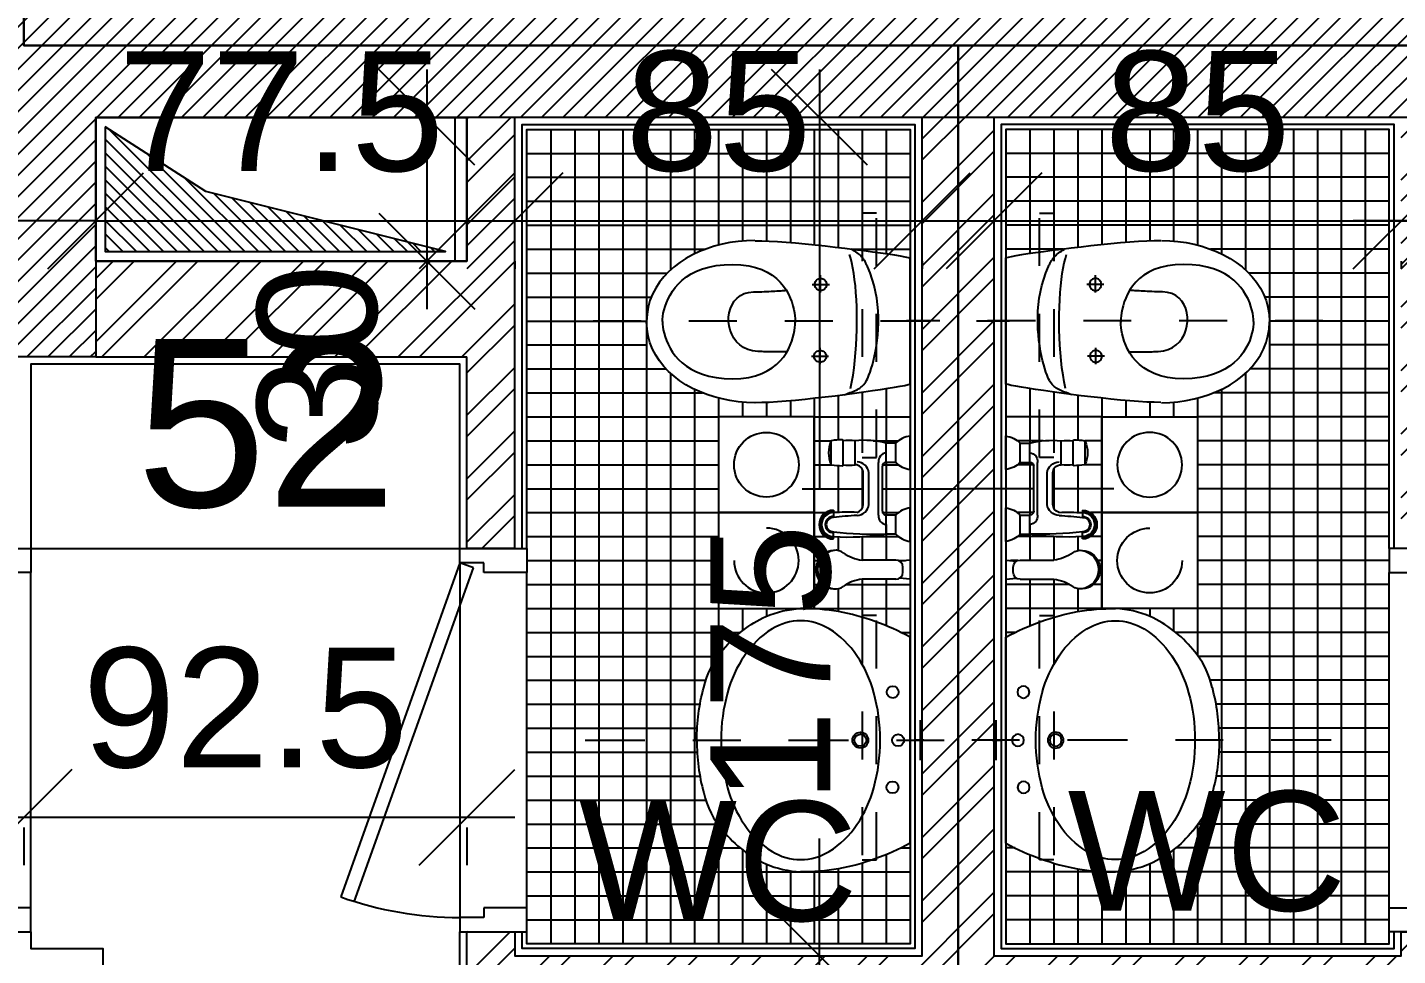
# Model space of a CAD drawing. Extents: x -0.9 to 45.6, y -8.7 to 61.5.
# Drawn here: x 11.736 to 14.596, y 5.8 to 7.738 of the extents above; entities that cross this region are included whole.
import ezdxf
from ezdxf.enums import TextEntityAlignment as Align

# ---------------------------------------------------------------- set-up
doc = ezdxf.new("R2010")
doc.units = 0
doc.header["$MEASUREMENT"] = 0
doc.header["$PDMODE"] = 35
doc.header["$PDSIZE"] = 0.3
for name, pattern in [('CENTER', [2, 1.25, -0.25, 0.25, -0.25]), ('DASHDOTX2', [50.8, 25.4, -12.7, 0, -12.7]), ('HIDDEN2', [0.1875, 0.125, -0.0625])]:
    doc.linetypes.add(name, pattern=pattern)
doc.layers.get('0').update_dxf_attribs({"linetype": 'CONTINUOUS'})
doc.layers.get('DEFPOINTS').update_dxf_attribs({"linetype": 'CONTINUOUS'})
for name, color, linetype in [('A-AREAS', 6, 'CONTINUOUS'), ('A-AREAS-TXT', 6, 'CONTINUOUS'), ('A-AXIS-SANITARY', 10, 'DASHDOTX2'), ('A-closet', 252, 'CONTINUOUS'), ('a-dim', 3, 'CONTINUOUS'), ('A-DOORS', 1, 'CONTINUOUS'), ('A-FLOR-FCL', 61, 'HIDDEN2'), ('A-FLOR-PFIX', 61, 'CONTINUOUS'), ('A-HATCH-CONC', 8, 'CONTINUOUS'), ('A-HATCH-WALL', 8, 'CONTINUOUS'), ('A-MECHANICAL', 8, 'CONTINUOUS'), ('A-NOMENCLATURE', 3, 'CONTINUOUS'), ('A-PLASTER', 8, 'CONTINUOUS'), ('A-PORTE', 1, 'CONTINUOUS'), ('A-PROJ-TIL-BATH', 8, 'CONTINUOUS'), ('A-SECT-TILE', 12, 'CONTINUOUS'), ('a-shaft', 251, 'CONTINUOUS'), ('A-TILES', 137, 'CONTINUOUS'), ('A-WALL', 4, 'CONTINUOUS'), ('S-2ND-3RD-4-5-6TH$0$A-SHAFT 2-3-4-5-6', 8, 'CONTINUOUS'), ('S-2ND-3RD-4-5-6TH$0$A-STR 2-3-4-5-6', 2, 'CONTINUOUS')]:
    doc.layers.add(name, color=color, linetype=linetype)
doc.styles.add('A100-STEXT', font='arial.ttf', dxfattribs={"height": 0.25})
doc.dimstyles.new('A100-DIM', dxfattribs={"dimtxt": 0.25, "dimasz": 0.2, "dimexe": 0.1, "dimexo": 0.3, "dimgap": 0.1, "dimtad": 1, "dimlfac": 100, "dimrnd": 0.5, "dimdsep": 46, "dimtxsty": 'A100-STEXT', "dimblk1": 'OBLIQUE', "dimblk2": 'OBLIQUE', "dimsah": 1, "dimcen": -0.05, "dimdle": 0.1, "dimclrd": 15, "dimclre": 15, "dimclrt": 256, "dimadec": 0, "dimazin": 0, "dimtfac": 0.28, "dimtix": 1, "dimtmove": 2, "dimatfit": 3, "dimldrblk": 'OBLIQUE', "dimfxl": 1, "dimtolj": 1, "dimarcsym": 0})

# ---------------------------------------------------------------- blocks, each defined once
blk = doc.blocks.new('P80E19D')
at = {"layer": 'A-PORTE'}
for p, q in [((0, -0.19), (0, 0)), ((0, 0), (0.05, 0)), ((0.05, 0), (0.05, -0.14)), ((0.75, 0), (0.75, -0.14)), ((0.8, 0), (0.75, 0)), ((0.8, -0.19), (0.8, 0)), ((0.05, -0.14), (0.03, -0.14)), ((0.03, -0.14), (0.03, -0.19)), ((0.75, -0.14), (0.77, -0.14)), ((0.77, -0.14), (0.77, -0.19)), ((0.03, -0.19), (0, -0.19)), ((0.06, -0.19), (0.02, -0.19)), ((0.03, -0.19), (0.03, -0.93)), ((0.06, -0.93), (0.06, -0.19)), ((0.77, -0.19), (0.8, -0.19))]:
    blk.add_line(p, q, dxfattribs=at)
blk.add_arc((0.03, -0.19), 0.74, 270, 0, dxfattribs=at)
blk = doc.blocks.new('_OBLIQUE')
at = {"color": 0, "linetype": 'ByBlock'}
blk.add_line((-0.5, -0.5), (0.5, 0.5), dxfattribs=at)
blk = doc.blocks.new('*D98')
at = {"layer": 'a-dim', "color": 15, "lineweight": -2}
for p, q in [((13.3893, 7.65), (13.3893, 6.7754)), ((13.3784, 7.55), (13.2893, 7.55)), ((13.3893, 5.7), (13.3893, 6.0447)), ((13.4784, 5.8), (13.4893, 5.8))]:
    blk.add_line(p, q, dxfattribs=at)
at = {"layer": 'DEFPOINTS', "color": 0}
for p in [(13.3893, 7.55), (13.6784, 7.55), (13.1784, 5.8)]:
    blk.add_point(p, dxfattribs=at)
at = {"layer": 'a-dim', "color": 15, "lineweight": -2, "xscale": 0.2, "yscale": 0.2, "zscale": 0.2}
for p, rotation in [((13.3893, 7.55), 90), ((13.3893, 5.8), 270)]:
    blk.add_blockref('_OBLIQUE', p, dxfattribs=dict(at, rotation=rotation))
at = {"layer": 'a-dim', "insert": (13.2883, 6.4101), "char_height": 0.25, "attachment_point": 5, "rotation": 90, "style": 'A100-STEXT'}
blk.add_mtext('\\A1;175', dxfattribs=at)
blk = doc.blocks.new('*D99')
at = {"layer": 'a-dim', "color": 15, "lineweight": -2}
for p, q in [((11.8784, 7.5), (11.8784, 7.434)), ((12.6534, 7.5), (12.6534, 7.434)), ((11.8784, 7.334), (11.6784, 7.334)), ((11.8784, 7.334), (12.6534, 7.334)), ((12.6534, 7.334), (12.8534, 7.334))]:
    blk.add_line(p, q, dxfattribs=at)
at = {"layer": 'DEFPOINTS', "color": 0}
for p in [(12.6534, 7.334), (11.8784, 7.2), (12.6534, 7.2)]:
    blk.add_point(p, dxfattribs=at)
at = {"layer": 'a-dim', "color": 15, "lineweight": -2, "xscale": 0.2, "yscale": 0.2, "zscale": 0.2}
blk.add_blockref('_OBLIQUE', (11.8784, 7.334), dxfattribs=at)
at = {"layer": 'a-dim', "color": 15, "lineweight": -2, "xscale": 0.2, "yscale": 0.2, "zscale": 0.2, "rotation": 180}
blk.add_blockref('_OBLIQUE', (12.6534, 7.334), dxfattribs=at)
at = {"layer": 'a-dim', "insert": (12.2659, 7.5612), "char_height": 0.25, "attachment_point": 5, "style": 'A100-STEXT'}
blk.add_mtext('\\A1;77.5', dxfattribs=at)
blk = doc.blocks.new('*D100')
at = {"layer": 'a-dim', "color": 15, "lineweight": -2}
for p, q in [((12.6534, 7.334), (13.7034, 7.334)), ((12.7534, 7.25), (12.7534, 7.234)), ((13.6034, 7.25), (13.6034, 7.234))]:
    blk.add_line(p, q, dxfattribs=at)
at = {"layer": 'DEFPOINTS', "color": 0}
for p in [(12.7534, 7.55), (13.6034, 7.55), (13.6034, 7.334)]:
    blk.add_point(p, dxfattribs=at)
at = {"layer": 'a-dim', "color": 15, "lineweight": -2, "xscale": 0.2, "yscale": 0.2, "zscale": 0.2, "rotation": 180}
blk.add_blockref('_OBLIQUE', (12.7534, 7.334), dxfattribs=at)
at = {"layer": 'a-dim', "color": 15, "lineweight": -2, "xscale": 0.2, "yscale": 0.2, "zscale": 0.2}
blk.add_blockref('_OBLIQUE', (13.6034, 7.334), dxfattribs=at)
at = {"layer": 'a-dim', "insert": (13.1784, 7.5617), "char_height": 0.25, "attachment_point": 5, "style": 'A100-STEXT'}
blk.add_mtext('\\A1;85', dxfattribs=at)
blk = doc.blocks.new('*D101')
at = {"layer": 'a-dim', "color": 15, "lineweight": -2}
for p, q in [((13.6534, 7.334), (14.7034, 7.334)), ((13.7534, 7.25), (13.7534, 7.234)), ((14.6034, 7.25), (14.6034, 7.234))]:
    blk.add_line(p, q, dxfattribs=at)
at = {"layer": 'DEFPOINTS', "color": 0}
for p in [(13.7534, 7.55), (14.6034, 7.55), (14.6034, 7.334)]:
    blk.add_point(p, dxfattribs=at)
at = {"layer": 'a-dim', "color": 15, "lineweight": -2, "xscale": 0.2, "yscale": 0.2, "zscale": 0.2, "rotation": 180}
blk.add_blockref('_OBLIQUE', (13.7534, 7.334), dxfattribs=at)
at = {"layer": 'a-dim', "color": 15, "lineweight": -2, "xscale": 0.2, "yscale": 0.2, "zscale": 0.2}
blk.add_blockref('_OBLIQUE', (14.6034, 7.334), dxfattribs=at)
at = {"layer": 'a-dim', "insert": (14.1784, 7.5617), "char_height": 0.25, "attachment_point": 5, "style": 'A100-STEXT'}
blk.add_mtext('\\A1;85', dxfattribs=at)
blk = doc.blocks.new('*D102')
at = {"layer": 'a-dim', "color": 15, "lineweight": -2}
for p, q in [((14.7034, 7.334), (14.5034, 7.334)), ((14.7034, 7.334), (15.4784, 7.334)), ((15.4784, 7.334), (15.6784, 7.334)), ((14.7034, 7.25), (14.7034, 7.234)), ((15.4784, 7.25), (15.4784, 7.234))]:
    blk.add_line(p, q, dxfattribs=at)
at = {"layer": 'DEFPOINTS', "color": 0}
for p in [(14.7034, 7.55), (15.4784, 7.55), (15.4784, 7.334)]:
    blk.add_point(p, dxfattribs=at)
at = {"layer": 'a-dim', "color": 15, "lineweight": -2, "xscale": 0.2, "yscale": 0.2, "zscale": 0.2}
blk.add_blockref('_OBLIQUE', (14.7034, 7.334), dxfattribs=at)
at = {"layer": 'a-dim', "color": 15, "lineweight": -2, "xscale": 0.2, "yscale": 0.2, "zscale": 0.2, "rotation": 180}
blk.add_blockref('_OBLIQUE', (15.4784, 7.334), dxfattribs=at)
at = {"layer": 'a-dim', "insert": (15.0909, 7.5612), "char_height": 0.25, "attachment_point": 5, "style": 'A100-STEXT'}
blk.add_mtext('\\A1;77.5', dxfattribs=at)
blk = doc.blocks.new('*D103')
at = {"layer": 'a-dim', "color": 15, "lineweight": -2}
for p, q in [((12.5697, 7.65), (12.5697, 7.15)), ((12.3534, 7.55), (12.4697, 7.55)), ((12.3534, 7.25), (12.4697, 7.25))]:
    blk.add_line(p, q, dxfattribs=at)
at = {"layer": 'DEFPOINTS', "color": 0}
for p in [(12.6534, 7.55), (12.5697, 7.25), (12.6534, 7.25)]:
    blk.add_point(p, dxfattribs=at)
at = {"layer": 'a-dim', "color": 15, "lineweight": -2, "xscale": 0.2, "yscale": 0.2, "zscale": 0.2}
for p, rotation in [((12.5697, 7.55), 90), ((12.5697, 7.25), 270)]:
    blk.add_blockref('_OBLIQUE', p, dxfattribs=dict(at, rotation=rotation))
at = {"layer": 'a-dim', "insert": (12.342, 7.05), "char_height": 0.25, "attachment_point": 5, "rotation": 90, "style": 'A100-STEXT'}
blk.add_mtext('\\A1;30', dxfattribs=at)
blk = doc.blocks.new('*D104')
at = {"layer": 'a-dim', "color": 15, "lineweight": -2}
for p, q in [((11.6284, 6.0891), (12.7534, 6.0891)), ((11.7284, 6.0677), (11.7284, 5.9891)), ((12.6534, 6.0677), (12.6534, 5.9891))]:
    blk.add_line(p, q, dxfattribs=at)
at = {"layer": 'DEFPOINTS', "color": 0}
for p in [(11.7284, 6.3677), (12.6534, 6.3677), (12.6534, 6.0891)]:
    blk.add_point(p, dxfattribs=at)
at = {"layer": 'a-dim', "color": 15, "lineweight": -2, "xscale": 0.2, "yscale": 0.2, "zscale": 0.2, "rotation": 180}
blk.add_blockref('_OBLIQUE', (11.7284, 6.0891), dxfattribs=at)
at = {"layer": 'a-dim', "color": 15, "lineweight": -2, "xscale": 0.2, "yscale": 0.2, "zscale": 0.2}
blk.add_blockref('_OBLIQUE', (12.6534, 6.0891), dxfattribs=at)
at = {"layer": 'a-dim', "insert": (12.1909, 6.3167), "char_height": 0.25, "attachment_point": 5, "style": 'A100-STEXT'}
blk.add_mtext('\\A1;92.5', dxfattribs=at)
blk = doc.blocks.new('P80E19H')
at = {"layer": 'A-PORTE'}
for p, q in [((-0.14, 0), (0, 0)), ((-0.14, -0.03), (-0.14, 0)), ((0, 0), (0, -0.05)), ((-0.14, -0.03), (-0.3885, -0.727)), ((-0.3603, -0.7371), (-0.1117, -0.0401)), ((-0.1117, -0.0401), (-0.14, -0.03)), ((-0.09, -0.03), (-0.14, -0.03)), ((-0.09, -0.05), (-0.09, -0.03)), ((0, -0.05), (-0.09, -0.05)), ((-0.09, -0.77), (-0.14, -0.77)), ((-0.14, -0.77), (-0.14, -0.8)), ((0, -0.75), (-0.09, -0.75)), ((-0.09, -0.75), (-0.09, -0.77)), ((0, -0.8), (0, -0.75)), ((-0.14, -0.8), (0, -0.8))]:
    blk.add_line(p, q, dxfattribs=at)
blk.add_arc((-0.14, -0.03), 0.74, 250.3765, 270, dxfattribs=at)
blk = doc.blocks.new('A$C53822070')
for p, q in [((0, -0.0208), (0, 0.0623)), ((-0.2151, 0), (0.2151, 0)), ((0.0415, 0.0208), (-0.0415, 0.0208))]:
    blk.add_line(p, q)
for centre, major_axis, ratio, start_param, end_param in [((0.0235, -0.1413), (0.1682, 0.344), 0.723099, 1.513078, 1.932546), ((-0.05, -0.2181), (0.0143, 0.3454), 0.649977, 1.397156, 1.627734), ((0.1411, -0.2285), (0.0236, 0.1689), 0.782, 4.379189, 4.821349), ((0.0117, -0.2055), (0.2677, 0.0211), 0.927449, -0.919698, -0.479256), ((0.0331, -0.1533), (-0.0987, 0.271), 0.7883, 3.04069, 3.436057), ((0.005, -0.0517), (0.2781, 0.2781), 1, 3.914278, 4.196419)]:
    blk.add_ellipse(centre, major_axis=major_axis, ratio=ratio, start_param=start_param, end_param=end_param)
at = {"extrusion": (0, 0, -1)}
for centre, major_axis, ratio, start_param, end_param in [((-0.0235, -0.1413), (-0.1682, 0.344), 0.723099, 1.513078, 1.932546), ((-0.0984, -0.0369), (-0.00881, 0.00881), 1, 5.497787, 11.780972), ((-0.0002, -0.0251), (0.00881, 0.00881), 1, 3.926991, 10.210176), ((0.1005, -0.0364), (-0.00881, 0.00881), 1, 5.497787, 11.780972), ((-0.0281, -0.3332), (0.1889, 0.1889), 1, -1.373401, -1.054826), ((0, -0.4349), (-0.2634, 0.2634), 1, 0.51597, 0.785398), ((0, -0.4349), (0.2634, 0.2634), 1, -0.785398, -0.51597), ((0.0281, -0.3332), (-0.1889, 0.1889), 1, 1.054826, 1.373401), ((-0.0709, -0.269), (0.1343, 0.1343), 1, 4.48294, 4.909784), ((0, -0.1038), (0.0117, 0.0117), 1, 3.926991, 10.210176), ((0, -0.1038), (-0.00881, 0.00881), 1, 5.497787, 11.780972), ((0.0709, -0.269), (-0.1343, 0.1343), 1, 1.373401, 1.800245), ((-0.1361, -0.2285), (0.08, 0.08), 1, 3.926991, 4.48294), ((0.1361, -0.2285), (-0.08, 0.08), 1, 1.800245, 2.356194), ((0.05, -0.2181), (-0.0143, 0.3454), 0.649977, 1.397156, 1.627734), ((-0.1411, -0.2285), (-0.0236, 0.1689), 0.782, 4.379189, 4.821349), ((-0.1361, -0.2285), (0.08, 0.08), 1, 3.371042, 3.926991), ((0.1361, -0.2285), (0.08, 0.08), 1, 0.785398, 1.341347), ((-0.0117, -0.2055), (-0.2677, 0.0211), 0.927449, -0.919698, -0.479256), ((-0.0709, -0.188), (0.1343, 0.1343), 1, 2.944197, 3.371042), ((0.0709, -0.188), (0.1343, 0.1343), 1, 1.341347, 1.768192), ((-0.0281, -0.1237), (-0.1889, 0.1889), 1, 4.196419, 4.514993), ((0.0281, -0.1237), (0.1889, 0.1889), 1, 1.768192, 2.086766), ((-0.0331, -0.1533), (0.0987, 0.271), 0.7883, 3.04069, 3.436057), ((0, -0.0221), (-0.2634, 0.2634), 1, 3.926991, 4.196419), ((0, -0.0221), (-0.2634, 0.2634), 1, 3.657563, 3.926991), ((-0.005, -0.0517), (-0.2781, 0.2781), 1, 3.914278, 4.196419)]:
    blk.add_ellipse(centre, major_axis=major_axis, ratio=ratio, start_param=start_param, end_param=end_param, dxfattribs=at)
at = {"layer": 'A-AXIS-SANITARY', "linetype": 'CENTER', "ltscale": 0.1}
blk.add_line((0, -0.6786), (0, 0.1908), dxfattribs=at)
blk = doc.blocks.new('A$C7FB65830')
at = {"color": 0}
for p, q in [((-387, 31.5), (-401.9, 26.6)), ((-371.6, 35.5), (-387, 31.5)), ((-355.8, 38.7), (-371.6, 35.5)), ((-339.7, 41), (-355.8, 38.7)), ((-323.3, 42.4), (-339.7, 41)), ((-306.8, 42.9), (-323.3, 42.4)), ((-305.8, 42.4), (-292.6, 42.1)), ((-292.6, 42.1), (-277.8, 41.5)), ((-277.8, 41.5), (-261.5, 40.5)), ((-261.5, 40.5), (-244, 39.2)), ((-244, 39.2), (-225.6, 37.5)), ((-225.6, 37.5), (-206.4, 35.6)), ((-206.4, 35.6), (-186.8, 33.5)), ((-186.8, 33.5), (-167, 31.3)), ((-167, 31.3), (-147.2, 28.9)), ((-147.2, 28.9), (-127.6, 26.4)), ((-443.2, 7.2), (-455.5, -0.9)), ((-430.1, 14.4), (-443.2, 7.2)), ((-416.3, 20.9), (-430.1, 14.4)), ((-401.9, 26.6), (-416.3, 20.9)), ((-128.9, 27), (-124.9, 25.6)), ((-127.6, 26.4), (-108.5, 23.9)), ((-124.9, 25.6), (-121.2, 24.2)), ((-121.2, 24.2), (-117.7, 22.9)), ((-117.7, 22.9), (-114.3, 21.7)), ((-116.6, 14.7), (-113.9, 1.7)), ((-114.3, 21.7), (-111.2, 20.4)), ((-113.9, 1.7), (-111.5, -12.1)), ((-111.2, 20.4), (-108.3, 19.2)), ((-108.5, 23.9), (-90.2, 21.4)), ((-108.3, 19.2), (-105.5, 18)), ((-105.5, 18), (-102.8, 16.7)), ((-102.8, 16.7), (-100.3, 15.3)), ((-100.3, 15.3), (-98, 13.8)), ((-98, 13.8), (-95.8, 12.2)), ((-95.8, 12.2), (-93.7, 10.5)), ((-93.7, 10.5), (-91.7, 8.5)), ((-91.7, 8.5), (-89.8, 6.4)), ((-90.2, 21.4), (-72.8, 18.9)), ((-89.8, 6.4), (-88, 4.1)), ((-88, 4.1), (-86.2, 1.5)), ((-86.2, 1.5), (-84.5, -1.4)), ((-72.8, 18.9), (-56.6, 16.5)), ((-56.6, 16.5), (-41.9, 14.2)), ((-41.9, 14.2), (-28.9, 12)), ((-28.9, 12), (-17.8, 10.1)), ((-17.8, 10.1), (-8.8, 8.4)), ((-8.8, 8.4), (-2.3, 7)), ((-2.3, 7), (1.5, 5.9)), ((1.9, 5.9), (1.9, -244.6)), ((-477.7, -19.1), (-487.3, -29.3)), ((-467, -9.6), (-477.7, -19.1)), ((-455.5, -0.9), (-467, -9.6)), ((-442.2, -29.6), (-432.7, -23.6)), ((-432.7, -23.6), (-422.2, -18.3)), ((-422.2, -18.3), (-410.4, -13.6)), ((-410.4, -13.6), (-397.5, -9.9)), ((-397.5, -9.9), (-383.3, -7.1)), ((-383.3, -7.1), (-367.7, -5.3)), ((-367.7, -5.3), (-350.8, -4.7)), ((-350.8, -4.7), (-334, -5.4)), ((-334, -5.4), (-318.7, -7.4)), ((-318.7, -7.4), (-305, -10.6)), ((-305, -10.6), (-292.7, -14.9)), ((-292.7, -14.9), (-281.7, -20.1)), ((-281.7, -20.1), (-272, -26.1)), ((-272, -26.1), (-263.5, -32.8)), ((-111.5, -12.1), (-109.4, -26.3)), ((-109.4, -26.3), (-107.7, -41)), ((-84.5, -1.4), (-82.9, -4.5)), ((-82.9, -4.5), (-81.3, -8)), ((-81.3, -8), (-79.8, -11.8)), ((-79.8, -11.8), (-77.6, -18)), ((-77.6, -18), (-75.3, -24.9)), ((-75.3, -24.9), (-73.1, -32.6)), ((-503.4, -51.6), (-509.7, -63.7)), ((-495.9, -40.1), (-503.4, -51.6)), ((-487.3, -29.3), (-495.9, -40.1)), ((-470.1, -57.8), (-464.5, -50.3)), ((-464.5, -50.3), (-458, -43.1)), ((-458, -43.1), (-450.6, -36.1)), ((-450.6, -36.1), (-442.2, -29.6)), ((-263.5, -32.8), (-256.1, -40)), ((-256.1, -40), (-249.7, -47.6)), ((-249.7, -47.6), (-244.3, -55.4)), ((-193.8, -49.6), (-159.9, -49.6)), ((-188.5, -47.2), (-188.7, -49.2)), ((-188.7, -49.2), (-188.5, -51.3)), ((-188, -45.2), (-188.5, -47.2)), ((-188.5, -51.3), (-188, -53.3)), ((-187.1, -43.3), (-188, -45.2)), ((-188, -53.3), (-187.1, -55.2)), ((-185.9, -41.6), (-187.1, -43.3)), ((-184.4, -40.1), (-185.9, -41.6)), ((-182.7, -38.9), (-184.4, -40.1)), ((-180.9, -38.1), (-182.7, -38.9)), ((-178.8, -37.5), (-180.9, -38.1)), ((-176.8, -37.3), (-178.8, -37.5)), ((-174.7, -37.5), (-176.8, -37.3)), ((-176.5, -33.5), (-176.5, -66.3)), ((-172.7, -38.1), (-174.7, -37.5)), ((-170.8, -38.9), (-172.7, -38.1)), ((-169.1, -40.1), (-170.8, -38.9)), ((-167.7, -41.6), (-169.1, -40.1)), ((-166.5, -43.3), (-167.7, -41.6)), ((-165.6, -45.2), (-166.5, -43.3)), ((-166.5, -55.2), (-165.6, -53.3)), ((-165.1, -47.2), (-165.6, -45.2)), ((-165.6, -53.3), (-165.1, -51.3)), ((-164.9, -49.2), (-165.1, -47.2)), ((-165.1, -51.3), (-164.9, -49.2)), ((-164.9, -49.2), (-164.9, -49.2)), ((-164.9, -49.2), (-164.9, -49.2)), ((-107.7, -41), (-106.3, -56)), ((-73.1, -32.6), (-70.9, -41)), ((-70.9, -41), (-68.8, -50)), ((-68.8, -50), (-66.9, -59.7)), ((-514.7, -76.4), (-518.3, -89.7)), ((-509.7, -63.7), (-514.7, -76.4)), ((-484.7, -88), (-482.1, -80.6)), ((-482.1, -80.6), (-478.8, -73.1)), ((-478.8, -73.1), (-474.8, -65.4)), ((-474.8, -65.4), (-470.1, -57.8)), ((-342.8, -78.2), (-348.1, -85.3)), ((-336.4, -71.9), (-342.8, -78.2)), ((-329, -66.7), (-336.4, -71.9)), ((-320.4, -62.6), (-329, -66.7)), ((-310.9, -59.9), (-320.4, -62.6)), ((-300.2, -58.6), (-310.9, -59.9)), ((-297.8, -58.6), (-300.2, -58.6)), ((-295.1, -58.5), (-297.8, -58.6)), ((-292, -58.5), (-295.1, -58.5)), ((-288.7, -58.4), (-292, -58.5)), ((-285.1, -58.4), (-288.7, -58.4)), ((-281.4, -58.4), (-285.1, -58.4)), ((-277.6, -58.3), (-281.4, -58.4)), ((-273.7, -58.3), (-277.6, -58.3)), ((-269.8, -58.3), (-273.7, -58.3)), ((-266, -58.3), (-269.8, -58.3)), ((-262.3, -58.3), (-266, -58.3)), ((-258.7, -58.3), (-262.3, -58.3)), ((-255.3, -58.4), (-258.7, -58.3)), ((-252.3, -58.4), (-255.3, -58.4)), ((-249.5, -58.4), (-252.3, -58.4)), ((-247.1, -58.4), (-249.5, -58.4)), ((-245.2, -58.4), (-247.1, -58.4)), ((-243.7, -58.4), (-245.2, -58.4)), ((-244.3, -55.4), (-239.8, -63.4)), ((-242.8, -58.4), (-243.7, -58.4)), ((-242.5, -58.4), (-242.8, -58.4)), ((-239.8, -63.4), (-236.1, -71.4)), ((-236.1, -71.4), (-233.1, -79.2)), ((-233.1, -79.2), (-230.8, -86.8)), ((-187.1, -55.2), (-185.9, -56.9)), ((-185.9, -56.9), (-184.4, -58.3)), ((-184.4, -58.3), (-182.7, -59.5)), ((-182.7, -59.5), (-180.9, -60.4)), ((-180.9, -60.4), (-178.8, -60.9)), ((-178.8, -60.9), (-176.8, -61.1)), ((-176.8, -61.1), (-174.7, -60.9)), ((-174.7, -60.9), (-172.7, -60.4)), ((-172.7, -60.4), (-170.8, -59.5)), ((-170.8, -59.5), (-169.1, -58.3)), ((-169.1, -58.3), (-167.7, -56.9)), ((-167.7, -56.9), (-166.5, -55.2)), ((-106.3, -56), (-105.2, -71.2)), ((-105.2, -71.2), (-104.4, -86.6)), ((-66.9, -59.7), (-65.1, -69.9)), ((-65.1, -69.9), (-63.7, -80.5)), ((-63.7, -80.5), (-62.5, -91.6)), ((-520.6, -103.5), (-521.4, -118)), ((-518.3, -89.7), (-520.6, -103.5)), ((-489.7, -113.4), (-489.2, -107.8)), ((-489.2, -107.8), (-488.2, -101.7)), ((-488.2, -101.7), (-486.7, -95)), ((-486.7, -95), (-484.7, -88)), ((-355.5, -101.3), (-357.6, -109.9)), ((-352.4, -93), (-355.5, -101.3)), ((-348.1, -85.3), (-352.4, -93)), ((-230.8, -86.8), (-229, -94)), ((-229, -94), (-227.7, -100.6)), ((-227.7, -100.6), (-226.9, -106.6)), ((-226.9, -106.6), (-226.4, -111.8)), ((-104.4, -86.6), (-103.9, -102)), ((-103.9, -102), (-103.7, -117.3)), ((-62.5, -91.6), (-61.7, -103.1)), ((-61.7, -103.1), (-61.2, -115)), ((-520.6, -132.9), (-521.4, -118.5)), ((-518.3, -146.7), (-520.6, -132.9)), ((-489.9, -118.2), (-489.7, -113.4)), ((-489.9, -118.2), (-489.7, -123.1)), ((-489.7, -123.1), (-489.2, -128.6)), ((-489.2, -128.6), (-488.2, -134.8)), ((-488.2, -134.8), (-486.7, -141.4)), ((-357.6, -109.9), (-358.6, -118.6)), ((-358.6, -118.6), (-358.5, -127.3)), ((-358.5, -127.3), (-357.4, -135.9)), ((-357.4, -135.9), (-355.1, -144.1)), ((-229, -142.4), (-227.7, -135.8)), ((-227.7, -135.8), (-226.9, -129.8)), ((-226.9, -129.8), (-226.4, -124.6)), ((-226.4, -111.8), (-226.1, -116.1)), ((-226.4, -124.6), (-226.1, -120.4)), ((-226.1, -116.1), (-226, -119.2)), ((-226.1, -120.4), (-226, -117.2)), ((-103.8, -132.4), (-104.2, -147.2)), ((-103.7, -117.3), (-103.8, -132.4)), ((-61.2, -127.1), (-61.7, -139.4)), ((-61.2, -115), (-61.2, -127.1)), ((-514.7, -160), (-518.3, -146.7)), ((-509.7, -172.8), (-514.7, -160)), ((-486.7, -141.4), (-484.7, -148.5)), ((-484.7, -148.5), (-482.1, -155.8)), ((-482.1, -155.8), (-478.8, -163.4)), ((-355.1, -144.1), (-351.8, -151.7)), ((-351.8, -151.7), (-347.4, -158.7)), ((-347.4, -158.7), (-341.8, -164.8)), ((-236.1, -165), (-233.1, -157.2)), ((-233.1, -157.2), (-230.8, -149.6)), ((-230.8, -149.6), (-229, -142.4)), ((-104.8, -161.7), (-105.7, -175.7)), ((-104.2, -147.2), (-104.8, -161.7)), ((-62.7, -151.9), (-64.3, -164.5)), ((-61.7, -139.4), (-62.7, -151.9)), ((-503.4, -184.9), (-509.7, -172.8)), ((-495.9, -196.3), (-503.4, -184.9)), ((-478.8, -163.4), (-474.8, -171)), ((-474.8, -171), (-470.1, -178.6)), ((-470.1, -178.6), (-464.5, -186.1)), ((-464.5, -186.1), (-458, -193.4)), ((-341.8, -164.8), (-335.2, -169.9)), ((-335.2, -169.9), (-327.6, -173.8)), ((-327.6, -173.8), (-318.8, -176.3)), ((-318.8, -176.3), (-308.9, -177.3)), ((-308.9, -177.3), (-303.4, -177.4)), ((-303.4, -177.4), (-298, -177.5)), ((-298, -177.5), (-292.9, -177.6)), ((-292.9, -177.6), (-287.9, -177.8)), ((-287.9, -177.8), (-283.1, -178)), ((-283.1, -178), (-278.6, -178.2)), ((-278.6, -178.2), (-274.3, -178.4)), ((-274.3, -178.4), (-270.3, -178.6)), ((-270.3, -178.6), (-266.5, -178.8)), ((-266.5, -178.8), (-262.9, -179)), ((-262.9, -179), (-259.7, -179.2)), ((-259.7, -179.2), (-256.7, -179.4)), ((-256.7, -179.4), (-254.1, -179.6)), ((-256.1, -196.4), (-249.7, -188.8)), ((-254.1, -179.6), (-251.7, -179.8)), ((-251.7, -179.8), (-249.7, -179.9)), ((-249.7, -179.9), (-248, -180.1)), ((-249.7, -188.8), (-244.3, -181)), ((-248, -180.1), (-246.7, -180.2)), ((-246.7, -180.2), (-245.7, -180.3)), ((-245.7, -180.3), (-245.2, -180.3)), ((-245.2, -180.3), (-245, -180.3)), ((-244.3, -181), (-239.8, -173)), ((-239.8, -173), (-236.1, -165)), ((-187.5, -189.8), (-187.7, -191.9)), ((-186.9, -187.8), (-187.5, -189.8)), ((-186.1, -186), (-186.9, -187.8)), ((-184.9, -184.3), (-186.1, -186)), ((-183.4, -182.8), (-184.9, -184.3)), ((-181.7, -181.6), (-183.4, -182.8)), ((-179.8, -180.7), (-181.7, -181.6)), ((-177.8, -180.2), (-179.8, -180.7)), ((-175.8, -180), (-177.8, -180.2)), ((-176.1, -176.2), (-176.1, -210.1)), ((-173.7, -180.2), (-175.8, -180)), ((-171.7, -180.7), (-173.7, -180.2)), ((-169.8, -181.6), (-171.7, -180.7)), ((-168.1, -182.8), (-169.8, -181.6)), ((-166.7, -184.3), (-168.1, -182.8)), ((-165.5, -186), (-166.7, -184.3)), ((-164.6, -187.8), (-165.5, -186)), ((-164.1, -189.8), (-164.6, -187.8)), ((-163.9, -191.9), (-164.1, -189.8)), ((-106.9, -189), (-108.3, -201.7)), ((-105.7, -175.7), (-106.9, -189)), ((-69.5, -189.9), (-73.2, -202.6)), ((-66.6, -177.2), (-69.5, -189.9)), ((-64.3, -164.5), (-66.6, -177.2)), ((-487.3, -207.2), (-495.9, -196.3)), ((-477.7, -217.3), (-487.3, -207.2)), ((-467, -226.8), (-477.7, -217.3)), ((-458, -193.4), (-450.6, -200.3)), ((-450.6, -200.3), (-442.2, -206.8)), ((-442.2, -206.8), (-432.7, -212.8)), ((-432.7, -212.8), (-422.2, -218.2)), ((-292.7, -221.5), (-281.7, -216.3)), ((-281.7, -216.3), (-272, -210.3)), ((-272, -210.3), (-263.5, -203.6)), ((-263.5, -203.6), (-256.1, -196.4)), ((-192.4, -191.7), (-158.5, -191.7)), ((-187.7, -191.9), (-187.5, -194)), ((-187.5, -194), (-186.9, -196)), ((-186.9, -196), (-186.1, -197.8)), ((-186.1, -197.8), (-184.9, -199.5)), ((-184.9, -199.5), (-183.4, -201)), ((-183.4, -201), (-181.7, -202.2)), ((-181.7, -202.2), (-179.8, -203.1)), ((-179.8, -203.1), (-177.8, -203.6)), ((-177.8, -203.6), (-175.8, -203.8)), ((-175.8, -203.8), (-173.7, -203.6)), ((-173.7, -203.6), (-171.7, -203.1)), ((-171.7, -203.1), (-169.8, -202.2)), ((-169.8, -202.2), (-168.1, -201)), ((-168.1, -201), (-166.7, -199.5)), ((-166.7, -199.5), (-165.5, -197.8)), ((-165.5, -197.8), (-164.6, -196)), ((-164.6, -196), (-164.1, -194)), ((-164.1, -194), (-163.9, -191.9)), ((-163.9, -191.9), (-163.9, -191.9)), ((-163.9, -191.9), (-163.9, -191.9)), ((-109.9, -213.6), (-111.8, -224.6)), ((-108.3, -201.7), (-109.9, -213.6)), ((-77.6, -215.2), (-82.9, -227.7)), ((-73.2, -202.6), (-77.6, -215.2)), ((-455.5, -235.6), (-467, -226.8)), ((-443.2, -243.6), (-455.5, -235.6)), ((-430.1, -250.9), (-443.2, -243.6)), ((-422.2, -218.2), (-410.4, -222.8)), ((-410.4, -222.8), (-397.5, -226.5)), ((-397.5, -226.5), (-383.3, -229.4)), ((-383.3, -229.4), (-367.7, -231.1)), ((-367.7, -231.1), (-350.8, -231.7)), ((-350.8, -231.7), (-334, -231)), ((-334, -231), (-318.7, -229)), ((-318.7, -229), (-305, -225.8)), ((-305, -225.8), (-292.7, -221.5)), ((-116.1, -243.5), (-118.6, -251.2)), ((-113.8, -234.6), (-116.1, -243.5)), ((-111.8, -224.6), (-113.8, -234.6)), ((-92.2, -244.4), (-93.6, -246.1)), ((-90.9, -242.7), (-92.2, -244.4)), ((-89.7, -241), (-90.9, -242.7)), ((-88.7, -239.3), (-89.7, -241)), ((-87.7, -237.7), (-88.7, -239.3)), ((-86.8, -236), (-87.7, -237.7)), ((-86, -234.3), (-86.8, -236)), ((-85.1, -232.7), (-86, -234.3)), ((-84.4, -231), (-85.1, -232.7)), ((-83.6, -229.3), (-84.4, -231)), ((-82.9, -227.7), (-83.6, -229.3)), ((-2.3, -245.7), (1.5, -244.6)), ((-416.3, -257.3), (-430.1, -250.9)), ((-401.9, -263), (-416.3, -257.3)), ((-387, -267.9), (-401.9, -263)), ((-371.6, -272), (-387, -267.9)), ((-355.8, -275.1), (-371.6, -272)), ((-206.4, -272.6), (-186.8, -270.6)), ((-186.8, -270.6), (-167, -268.5)), ((-167, -268.5), (-147.2, -266.3)), ((-147.2, -266.3), (-127.6, -264)), ((-127.6, -264), (-108.5, -261.6)), ((-111.3, -260.2), (-114.6, -262)), ((-108.3, -258.4), (-111.3, -260.2)), ((-108.5, -261.6), (-90.2, -259.3)), ((-105.6, -256.6), (-108.3, -258.4)), ((-103.1, -254.8), (-105.6, -256.6)), ((-100.8, -253.1), (-103.1, -254.8)), ((-98.8, -251.3), (-100.8, -253.1)), ((-96.9, -249.6), (-98.8, -251.3)), ((-95.1, -247.8), (-96.9, -249.6)), ((-93.6, -246.1), (-95.1, -247.8)), ((-90.2, -259.3), (-72.8, -257)), ((-72.8, -257), (-56.6, -254.7)), ((-56.6, -254.7), (-41.9, -252.5)), ((-41.9, -252.5), (-28.9, -250.5)), ((-28.9, -250.5), (-17.8, -248.7)), ((-17.8, -248.7), (-8.8, -247.1)), ((-8.8, -247.1), (-2.3, -245.7)), ((-339.7, -277.4), (-355.8, -275.1)), ((-323.3, -278.8), (-339.7, -277.4)), ((-306.8, -279.3), (-323.3, -278.8)), ((-305.8, -278.8), (-292.6, -278.6)), ((-292.6, -278.6), (-277.8, -278)), ((-277.8, -278), (-261.5, -277.1)), ((-261.5, -277.1), (-244, -275.8)), ((-244, -275.8), (-225.6, -274.3)), ((-225.6, -274.3), (-206.4, -272.6))]:
    blk.add_line(p, q, dxfattribs=at)
at = {"layer": 'A-AXIS-SANITARY', "linetype": 'CENTER', "ltscale": 0.1}
blk.add_line((-627.6, -119.4), (199.5, -119.4), dxfattribs=at)
blk = doc.blocks.new('A$C3B044ACB')
blk.add_lwpolyline([(-0.1, -0.1), (0.1, -0.1), (0.1, 0.1), (-0.1, 0.1)], close=True)
blk.add_circle((0, 0), 0.0676)
blk = doc.blocks.new('A$C767F1EFC')
blk.add_lwpolyline([(-0.2, -0.2), (0, -0.2), (0, 0), (-0.2, 0)], close=True)
blk.add_arc((-0.1, -0.1), 0.0676, 180, 90)
blk = doc.blocks.new('A$C36BD7F76')
for p, q in [((-0.04, 0.086), (-0.11, 0.086)), ((0.11, 0.086), (0.04, 0.086)), ((0.149, 0.086), (0.189, 0.086)), ((0.149, 0.086), (0.1512, 0.0639)), ((0.189, 0.086), (0.1868, 0.0639)), ((0.174, 0.071), (0.164, 0.071)), ((-0.055, 0.056), (-0.095, 0.056)), ((-0.095, 0.056), (-0.095, 0.036)), ((-0.055, 0.036), (-0.095, 0.036)), ((-0.055, 0.056), (-0.055, 0.036)), ((0.055, 0.056), (0.055, 0.036)), ((0.095, 0.056), (0.055, 0.056)), ((0.095, 0.036), (0.055, 0.036)), ((0.095, 0.056), (0.095, 0.036)), ((0.149, 0.056), (0.149, -0.014)), ((0.189, 0.056), (0.189, -0.014)), ((0.055, 0.02), (-0.055, 0.02)), ((0.047, 0.028), (-0.047, 0.028)), ((0.033, 0), (-0.033, 0)), ((0.033, -0.012), (-0.033, -0.012)), ((-0.05, -0.029), (-0.1, -0.029)), ((-0.05, -0.0541), (-0.1, -0.0541)), ((-0.0504, -0.0791), (-0.0996, -0.0791)), ((0.045, -0.074), (0.06, -0.074)), ((0.105, -0.074), (0.09, -0.074))]:
    blk.add_line(p, q)
for centre, radius, start, end in [((-0.059, 0.0927), 0.0514, 187.5266, 225.6035), ((-0.091, 0.0927), 0.0514, 314.3965, 352.4734), ((0.091, 0.0927), 0.0514, 187.5266, 225.6035), ((0.059, 0.0927), 0.0514, 314.3965, 352.4734), ((0.164, 0.056), 0.015, 90, 180), ((0.174, 0.056), 0.015, 360, 90), ((0.0807, -0.0102), 0.1817, 165.2666, 185.936), ((-0.057, 0.038), 0.0181, 186.3402, 276.3402), ((-0.047, 0.036), 0.008, 180, 270), ((0.047, 0.036), 0.008, 270, 360), ((0.057, 0.038), 0.0181, 263.6598, 353.6598), ((-0.7247, 0.0181), 0.8199, 353.5469, 1.248), ((-0.4423, -0.0435), 0.5432, 356.7848, 8.4203), ((-0.03, -0.0258), 0.026, 96.7066, 177.7428), ((-0.033, -0.029), 0.017, 90, 180), ((0.03, -0.0258), 0.026, 2.2572, 83.2934), ((0.033, -0.029), 0.017, 14.3601, 90), ((0.5923, -0.0435), 0.5432, 178.0214, 183.2152), ((0.8747, 0.0181), 0.8199, 183.0014, 186.4531), ((0.0605, -0.0036), 0.0891, 325.5753, 353.3126), ((0.2775, -0.0036), 0.0891, 186.6874, 214.4247), ((-0.1, -0.0561), 0.002, 90, 179.4484), ((0.0163, -0.0572), 0.1183, 179.4484, 190.1292), ((-0.002, -0.0416), 0.0988, 172.7047, 187.2953), ((-0.148, -0.0416), 0.0988, 352.7047, 7.2953), ((-0.05, -0.0561), 0.002, 0.5516, 90), ((-0.1663, -0.0572), 0.1183, 349.8708, 0.5516), ((0.1508, -0.0684), 0.0222, 139.3355, 190.2314), ((0.1872, -0.0684), 0.0222, 349.7686, 40.6645), ((-0.0982, -0.0777), 0.002, 190.1292, 247.8374), ((-0.075, -0.0206), 0.0636, 247.8374, 292.1626), ((-0.0518, -0.0777), 0.002, 292.1626, 349.8708), ((0.075, -0.074), 0.03, 180, 360), ((0.075, -0.074), 0.028, 180, 360), ((0.075, -0.074), 0.025, 180, 360), ((0.075, -0.074), 0.017, 180, 360), ((0.075, -0.074), 0.015, 180, 360), ((0.169, -0.0703), 0.0404, 177.6076, 2.3924), ((0.169, -0.0668), 0.0404, 187.9353, 352.0647)]:
    blk.add_arc(centre, radius, start, end)
at = {"layer": 'A-AXIS-SANITARY', "linetype": 'CENTER', "ltscale": 0.1}
blk.add_line((0, -0.1393), (0, 0.183), dxfattribs=at)
blk = doc.blocks.new('A$C72600E4F')
at = {"layer": 'A-PROJ-TIL-BATH'}
for p, q in [((-0.7, 0.05), (-0.7, -1.65)), ((-0.65, 0.05), (-0.65, -1.65)), ((-0.6, 0.05), (-0.6, -1.65)), ((-0.55, 0.05), (-0.55, -1.65)), ((-0.5, 0.05), (-0.5, -1.65)), ((-0.45, 0.05), (-0.45, -0.2434)), ((-0.4, 0.05), (-0.4, -0.2099)), ((-0.35, 0.05), (-0.35, -0.1916)), ((-0.3, 0.05), (-0.3, -0.1831)), ((-0.25, 0.05), (-0.25, -0.183)), ((-0.2, 0.05), (-0.2, -0.1863)), ((-0.15, 0.05), (-0.15, -0.1909)), ((-0.1, 0.05), (-0.1, -0.1963)), ((-0.05, 0.05), (-0.05, -0.2025)), ((0, 0.05), (0, -0.2094)), ((-0.75, 0), (0.05, 0)), ((-0.75, -0.05), (0.05, -0.05)), ((-0.75, -0.1), (0.05, -0.1)), ((-0.75, -0.15), (0.05, -0.15)), ((-0.75, -0.2), (-0.377, -0.2)), ((-0.0697, -0.2), (0.05, -0.2)), ((-0.75, -0.25), (-0.4569, -0.25)), ((-0.75, -0.3), (-0.4901, -0.3)), ((-0.75, -0.35), (-0.4999, -0.35)), ((-0.75, -0.4), (-0.4999, -0.4)), ((-0.75, -0.45), (-0.4592, -0.45)), ((-0.45, -0.459), (-0.45, -1.65)), ((-0.75, -0.5), (-0.3831, -0.5)), ((-0.4, -0.4925), (-0.4, -1.65)), ((-0.35, -0.5109), (-0.35, -1.0479)), ((-0.15, -0.5109), (-0.15, -0.9509)), ((-0.1, -0.505), (-0.1, -0.5982)), ((-0.05, -0.4984), (-0.05, -0.5991)), ((0, -0.491), (0, -0.605)), ((-0.3, -0.5193), (-0.3, -0.55)), ((-0.25, -0.5193), (-0.25, -0.55)), ((-0.2, -0.5159), (-0.2, -0.55)), ((-0.75, -0.55), (-0.35, -0.55)), ((-0.15, -0.55), (0.05, -0.55)), ((-0.75, -0.6), (-0.35, -0.6)), ((-0.15, -0.6), (-0.1146, -0.6)), ((-0.0274, -0.6), (0.0257, -0.6)), ((-0.75, -0.65), (-0.35, -0.65)), ((-0.15, -0.65), (-0.1146, -0.65)), ((-0.1, -0.6518), (-0.1, -0.75)), ((-0.0074, -0.65), (0.0257, -0.65)), ((0, -0.645), (0, -0.755)), ((-0.05, -0.659), (-0.05, -0.741)), ((-0.75, -0.7), (-0.35, -0.7)), ((-0.15, -0.7), (-0.048, -0.7)), ((-0.008, -0.7), (0.05, -0.7)), ((-0.75, -0.75), (-0.35, -0.75)), ((-0.15, -0.75), (-0.1266, -0.75)), ((-0.11, -0.75), (-0.11, -0.75)), ((-0.0074, -0.75), (0.0257, -0.75)), ((-0.75, -0.8), (-0.35, -0.8)), ((-0.15, -0.8), (-0.1266, -0.8)), ((-0.1, -0.8005), (-0.1, -0.8291)), ((-0.05, -0.8), (0.0257, -0.8)), ((-0.05, -0.8), (-0.05, -0.849)), ((0, -0.775), (0, -0.85)), ((-0.75, -0.85), (-0.35, -0.85)), ((-0.15, -0.85), (-0.1419, -0.85)), ((0.0253, -0.85), (0.0402, -0.85)), ((-0.75, -0.9), (-0.35, -0.9)), ((-0.15, -0.9), (-0.1322, -0.9)), ((-0.1, -0.9089), (-0.1, -0.9562)), ((-0.0835, -0.9), (0.05, -0.9)), ((-0.05, -0.889), (-0.05, -0.9683)), ((0, -0.889), (0, -0.9861)), ((-0.75, -0.95), (0.05, -0.95)), ((-0.3, -0.95), (-0.3, -0.9966)), ((-0.25, -0.95), (-0.25, -0.9663)), ((-0.2, -0.95), (-0.2, -0.9522)), ((-0.75, -1), (-0.3043, -1)), ((0.0309, -1), (0.05, -1)), ((-0.75, -1.05), (-0.3515, -1.05)), ((-0.75, -1.1), (-0.3767, -1.1)), ((-0.75, -1.15), (-0.3887, -1.15)), ((-0.75, -1.2), (-0.3945, -1.2)), ((-0.75, -1.25), (-0.3945, -1.25)), ((-0.75, -1.3), (-0.3887, -1.3)), ((-0.75, -1.35), (-0.3767, -1.35)), ((-0.75, -1.4), (-0.3515, -1.4)), ((-0.35, -1.4021), (-0.35, -1.65)), ((-0.75, -1.45), (-0.3043, -1.45)), ((-0.3, -1.4534), (-0.3, -1.65)), ((0.0309, -1.45), (0.05, -1.45)), ((-0.25, -1.4837), (-0.25, -1.65)), ((-0.05, -1.4817), (-0.05, -1.65)), ((0, -1.4639), (0, -1.65)), ((-0.75, -1.5), (0.05, -1.5)), ((-0.2, -1.4978), (-0.2, -1.65)), ((-0.15, -1.4991), (-0.15, -1.65)), ((-0.1, -1.4938), (-0.1, -1.65)), ((-0.75, -1.55), (0.05, -1.55)), ((-0.75, -1.6), (0.05, -1.6))]:
    blk.add_line(p, q, dxfattribs=at)

msp = doc.modelspace()

# ---------------------------------------------------------------- hatches: boundary and pattern name
at = {"layer": 'A-HATCH-CONC'}
h = msp.add_hatch(dxfattribs=at)
h.set_pattern_fill('ANSI31', color=256, scale=0.25, style=0)
h.paths.add_polyline_path([(15.77837, 10), (15.05337, 10), (15.05337, 9.75), (15.47837, 9.75), (15.47837, 7.85), (11.87837, 7.85), (11.87837, 9.75), (12.30337, 9.75), (12.30337, 10), (11.57837, 10), (11.57837, 7.05), (11.87837, 7.05), (11.87837, 7.55), (15.47837, 7.55), (15.47837, 7.05), (15.77837, 7.05)])
at = {"layer": 'A-HATCH-WALL'}
h = msp.add_hatch(dxfattribs=at)
h.set_pattern_fill('ANSI32', color=256, scale=0.25, style=0)
h.set_pattern_definition([(45, (11.72837, 18.200785), (-0.06629126, 0.06629126), []), (45, (11.77256, 18.200785), (-0.06629126, 0.06629126), [])])
h.paths.add_polyline_path([(12.75337, 7.55078), (12.65337, 7.55078), (12.65337, 7.25078), (11.87837, 7.25078), (11.87837, 7.05078), (12.65337, 7.05078), (12.65337, 6.65078), (12.75337, 6.65078)])
h.paths.add_polyline_path([(15.47837, 7.25078), (14.70337, 7.25078), (14.70337, 7.55078), (14.60337, 7.55078), (14.60337, 6.65078), (14.70337, 6.65078), (14.70337, 7.05078), (15.47837, 7.05078)])
h = msp.add_hatch(dxfattribs=at)
h.set_pattern_fill('ANSI32', color=256, scale=0.25, style=0)
h.set_pattern_definition([(45, (-4e-09, 0.000785), (-0.06629126, 0.06629126), []), (45, (0.04419, 0.000785), (-0.06629126, 0.06629126), [])])
h.paths.add_polyline_path([(13.75337, 5.70078), (14.70337, 5.70078), (14.70337, 5.85078), (14.60337, 5.85078), (14.60337, 5.80078), (13.75337, 5.80078), (13.75337, 7.55078), (13.60337, 7.55078), (13.60337, 5.80078), (12.75337, 5.80078), (12.75337, 5.85078), (12.65337, 5.85078), (12.65337, 5.70078), (13.60337, 5.70078), (13.60337, 3.87078), (12.46837, 3.87078), (12.46837, 3.57078), (14.88837, 3.57078), (14.88837, 3.87078), (13.75337, 3.87078)])
h.paths.add_polyline_path([(14.73837, 3.77078), (14.73837, 3.72078), (12.61837, 3.72078), (12.61837, 3.77078)], flags=16)
at = {"layer": 'a-shaft'}
h = msp.add_hatch(dxfattribs=at)
h.set_pattern_fill('_USER', color=256, scale=0.02, angle=315, style=0, pattern_type=0)
h.set_pattern_definition([(315, (9e-11, -5e-11), (0.014142136, 0.014142136), [])])
h.paths.add_polyline_path([(12.60837, 7.27), (12.10855, 7.39564), (11.89837, 7.53), (11.89837, 7.27)])

# ---------------------------------------------------------------- linework, layer by layer
at = {"layer": 'A-AREAS'}
for points in [[(13.67837, 22.5962), (15.84837, 22.5962), (15.84837, 20.75), (23.49837, 20.75), (23.49837, 18.67), (27.32837, 18.67), (27.32837, 3.5), (25.32362, 3.5), (23.05837, 3.8089), (23.05837, 5.43), (15.84837, 5.43), (15.84837, 3.5), (13.67837, 3.5), (13.67837, 7.7), (15.62837, 7.7), (15.62837, 9.825), (16.85337, 9.825), (16.85337, 11.725), (15.62837, 11.725), (15.62837, 17.1), (15.70337, 17.1), (15.70337, 18.325), (13.67837, 18.325)], [(11.72837, 17.1), (11.65337, 17.1), (11.65337, 18.325), (15.70337, 18.325), (15.70337, 17.1), (15.62837, 17.1), (15.62837, 11.725), (16.85337, 11.725), (16.85337, 9.825), (15.62837, 9.825), (15.62837, 7.7), (11.72837, 7.7), (11.72837, 9.825), (10.50337, 9.825), (10.50337, 11.725), (11.72837, 11.725)], [(11.87837, 7.55), (12.65337, 7.55), (12.65337, 7.25), (11.87837, 7.25)]]:
    msp.add_lwpolyline(points, close=True, dxfattribs=at)
msp.add_lwpolyline([(10.50337, 11.725), (10.50337, 9.825), (11.72837, 9.825), (11.72837, 7.7), (13.67837, 7.7), (13.67837, 3.5), (11.50837, 3.5), (11.50837, 5.43), (4.29837, 5.43), (4.29837, 3.8089), (2.02837, 3.5), (0.00837, 3.5), (0.00837, 20.05)], dxfattribs=at)
at = {"layer": 'A-closet'}
msp.add_line((11.74337, 6.65), (12.63837, 6.65), dxfattribs=at)
at = {"layer": 'A-FLOR-FCL', "ltscale": 0.5}
for points in [[(13.47837, 6.84), (13.50837, 6.84), (13.50837, 7.35), (13.47837, 7.35)], [(13.87837, 6.84), (13.84837, 6.84), (13.84837, 7.35), (13.87837, 7.35)], [(13.47837, 6), (13.50837, 6), (13.50837, 6.51), (13.47837, 6.51)], [(13.87837, 6), (13.84837, 6), (13.84837, 6.51), (13.87837, 6.51)]]:
    msp.add_lwpolyline(points, close=True, dxfattribs=at)
at = {"layer": 'A-PLASTER'}
for points in [[(12.63837, 6.65), (12.63837, 7.035), (11.74337, 7.035), (11.74337, 6.65)], [(11.74337, 5.85), (11.74337, 5.815), (11.89337, 5.815), (11.89337, 3.885), (11.94837, 3.885)], [(12.39837, 3.885), (13.58837, 3.885), (13.58837, 5.685), (12.63837, 5.685), (12.63837, 5.85)]]:
    msp.add_lwpolyline(points, dxfattribs=at)
at = {"layer": 'A-PORTE', "color": 8}
for p, q in [((12.63837, 6.62), (12.63837, 5.88)), ((12.77837, 5.9), (12.77837, 6.6)), ((14.57837, 5.9), (14.57837, 6.6))]:
    msp.add_line(p, q, dxfattribs=at)
at = {"layer": 'A-SECT-TILE'}
for points in [[(12.76837, 6.65), (12.76837, 7.535), (13.58837, 7.535), (13.58837, 5.815), (12.76837, 5.815), (12.76837, 5.85)], [(12.77837, 6.65), (12.77837, 7.525), (13.57837, 7.525), (13.57837, 5.825), (12.77837, 5.825), (12.77837, 5.85)], [(14.58837, 6.65), (14.58837, 7.535), (13.76837, 7.535), (13.76837, 5.815), (14.58837, 5.815), (14.58837, 5.85)], [(14.57837, 6.65), (14.57837, 7.525), (13.77837, 7.525), (13.77837, 5.825), (14.57837, 5.825), (14.57837, 5.85)]]:
    msp.add_lwpolyline(points, dxfattribs=at)
at = {"layer": 'a-shaft'}
msp.add_lwpolyline([(11.89837, 7.53), (11.89837, 7.27), (12.60837, 7.27), (12.10855, 7.39564)], close=True, dxfattribs=at)
at = {"layer": 'A-TILES'}
msp.add_line((11.74337, 5.9), (11.74337, 6.6), dxfattribs=at)
at = {"layer": 'A-WALL'}
for p, q in [((12.65337, 7.25), (12.65337, 7.55)), ((12.75337, 6.65), (12.75337, 7.55)), ((11.87837, 7.25), (12.65337, 7.25)), ((11.87837, 7.05), (12.65337, 7.05)), ((12.65337, 6.65), (12.65337, 7.05)), ((12.75337, 6.65), (12.65337, 6.65))]:
    msp.add_line(p, q, dxfattribs=at)
msp.add_lwpolyline([(13.75337, 7.55), (13.75337, 5.8), (14.60337, 5.8), (14.60337, 5.85), (14.70337, 5.85), (14.70337, 5.7), (13.75337, 5.7), (13.75337, 3.87), (14.88837, 3.87), (14.88837, 3.57), (12.46837, 3.57), (12.46837, 3.87), (13.60337, 3.87), (13.60337, 5.7), (12.65337, 5.7), (12.65337, 5.85), (12.75337, 5.85), (12.75337, 5.8), (13.60337, 5.8), (13.60337, 7.55)], dxfattribs=at)
at = {"layer": 'S-2ND-3RD-4-5-6TH$0$A-SHAFT 2-3-4-5-6'}
msp.add_lwpolyline([(12.62837, 7.25), (11.87837, 7.25), (11.87837, 7.55), (12.62837, 7.55)], close=True, dxfattribs=at)
at = {"layer": 'S-2ND-3RD-4-5-6TH$0$A-STR 2-3-4-5-6'}
msp.add_lwpolyline([(11.87837, 9.75), (11.87837, 7.85), (15.47837, 7.85), (15.47837, 9.75), (15.05337, 9.75), (15.05337, 10), (15.77837, 10), (15.77837, 7.05), (15.47837, 7.05), (15.47837, 7.55), (11.87837, 7.55), (11.87837, 7.05), (11.57837, 7.05), (11.57837, 10), (12.30337, 10), (12.30337, 9.75)], close=True, dxfattribs=at)

# ---------------------------------------------------------------- block references
at = {"layer": 'A-DOORS', "rotation": 270.0000000026808}
msp.add_blockref('P80E19D', (11.74337, 6.65), dxfattribs=at)
at = {"layer": 'A-DOORS'}
msp.add_blockref('P80E19H', (12.77837, 6.65), dxfattribs=at)
at = {"layer": 'A-DOORS', "xscale": -1, "rotation": 359.9999999998755}
msp.add_blockref('P80E19H', (14.57837, 6.65), dxfattribs=at)
at = {"layer": 'A-FLOR-PFIX', "yscale": 0.001051092505946372, "zscale": 0.001051092505949458}
for p, xscale, rotation in [((13.57637, 6.99953), -0.001051092505946372, 180), ((13.78037, 6.99953), 0.001051092505946372, 180.0000000003874)]:
    msp.add_blockref('A$C7FB65830', p, dxfattribs=dict(at, xscale=xscale, rotation=rotation))
at = {"layer": 'A-FLOR-PFIX'}
for name, p, rotation in [('A$C36BD7F76', (13.49237, 6.775), 269.9999999995033), ('A$C53822070', (13.77837, 6.25), 90.00000000026341)]:
    msp.add_blockref(name, p, dxfattribs=dict(at, rotation=rotation))
at = {"layer": 'A-FLOR-PFIX', "xscale": -1}
for name, p, rotation in [('A$C36BD7F76', (13.86437, 6.775), 90.0000000003725), ('A$C53822070', (13.57837, 6.25), 269.9999999996124)]:
    msp.add_blockref(name, p, dxfattribs=dict(at, rotation=rotation))
at = {"layer": 'A-MECHANICAL'}
for name, p in [('A$C3B044ACB', (13.27837, 6.825)), ('A$C767F1EFC', (13.37837, 6.725))]:
    msp.add_blockref(name, p, dxfattribs=at)
at = {"layer": 'A-MECHANICAL', "xscale": -1, "rotation": 359.9999999998755}
for name, p in [('A$C3B044ACB', (14.07837, 6.825)), ('A$C767F1EFC', (13.97837, 6.725))]:
    msp.add_blockref(name, p, dxfattribs=at)
at = {"layer": 'A-PROJ-TIL-BATH'}
msp.add_blockref('A$C72600E4F', (13.52837, 7.475), dxfattribs=at)
at = {"layer": 'A-PROJ-TIL-BATH', "xscale": -1, "rotation": 359.9999999998758}
msp.add_blockref('A$C72600E4F', (13.82837, 7.475), dxfattribs=at)

# ---------------------------------------------------------------- texts
at = {"layer": 'A-AREAS-TXT', "style": 'A100-STEXT'}
msp.add_text('52', height=0.35, dxfattribs=at).set_placement((12.23477, 6.73713), align=Align.CENTER)
at = {"layer": 'A-NOMENCLATURE', "style": 'A100-STEXT'}
for p in [(12.88747, 5.87285), (13.90724, 5.89387)]:
    msp.add_text('WC', height=0.25, dxfattribs=at).set_placement(p)

# ---------------------------------------------------------------- dimensions: what is measured, and where the dimension line sits
at = {"layer": 'a-dim'}
for base, p1, p2, picture, middle in [((12.65337, 7.33404), (11.87837, 7.2), (12.65337, 7.2), '*D99', (12.26587, 7.56117)), ((13.60337, 7.33404), (12.75337, 7.55), (13.60337, 7.55), '*D100', (13.17837, 7.56168)), ((14.60337, 7.33404), (13.75337, 7.55), (14.60337, 7.55), '*D101', (14.17837, 7.56168)), ((15.47837, 7.33404), (14.70337, 7.55), (15.47837, 7.55), '*D102', (15.09087, 7.56117)), ((12.65337, 6.0891), (11.72837, 6.36774), (12.65337, 6.36774), '*D104', (12.19087, 6.31675))]:
    dim = msp.add_linear_dim(base=base, p1=p1, p2=p2, dimstyle='A100-DIM', dxfattribs=at)
    dim.commit()
    dim.dimension.update_dxf_attribs({"geometry": picture, "text_midpoint": middle})
for base, p1, p2, picture, middle in [((12.56974, 7.25), (12.65337, 7.55), (12.65337, 7.25), '*D103', (12.34201, 7.05)), ((13.38935, 7.55), (13.17837, 5.8), (13.67837, 7.55), '*D98', (13.28829, 6.41008))]:
    dim = msp.add_linear_dim(base=base, p1=p1, p2=p2, angle=90, dimstyle='A100-DIM', dxfattribs=at)
    dim.commit()
    dim.dimension.update_dxf_attribs({"geometry": picture, "text_midpoint": middle, "dimtype": 160})

doc.saveas('drawing.dxf')
